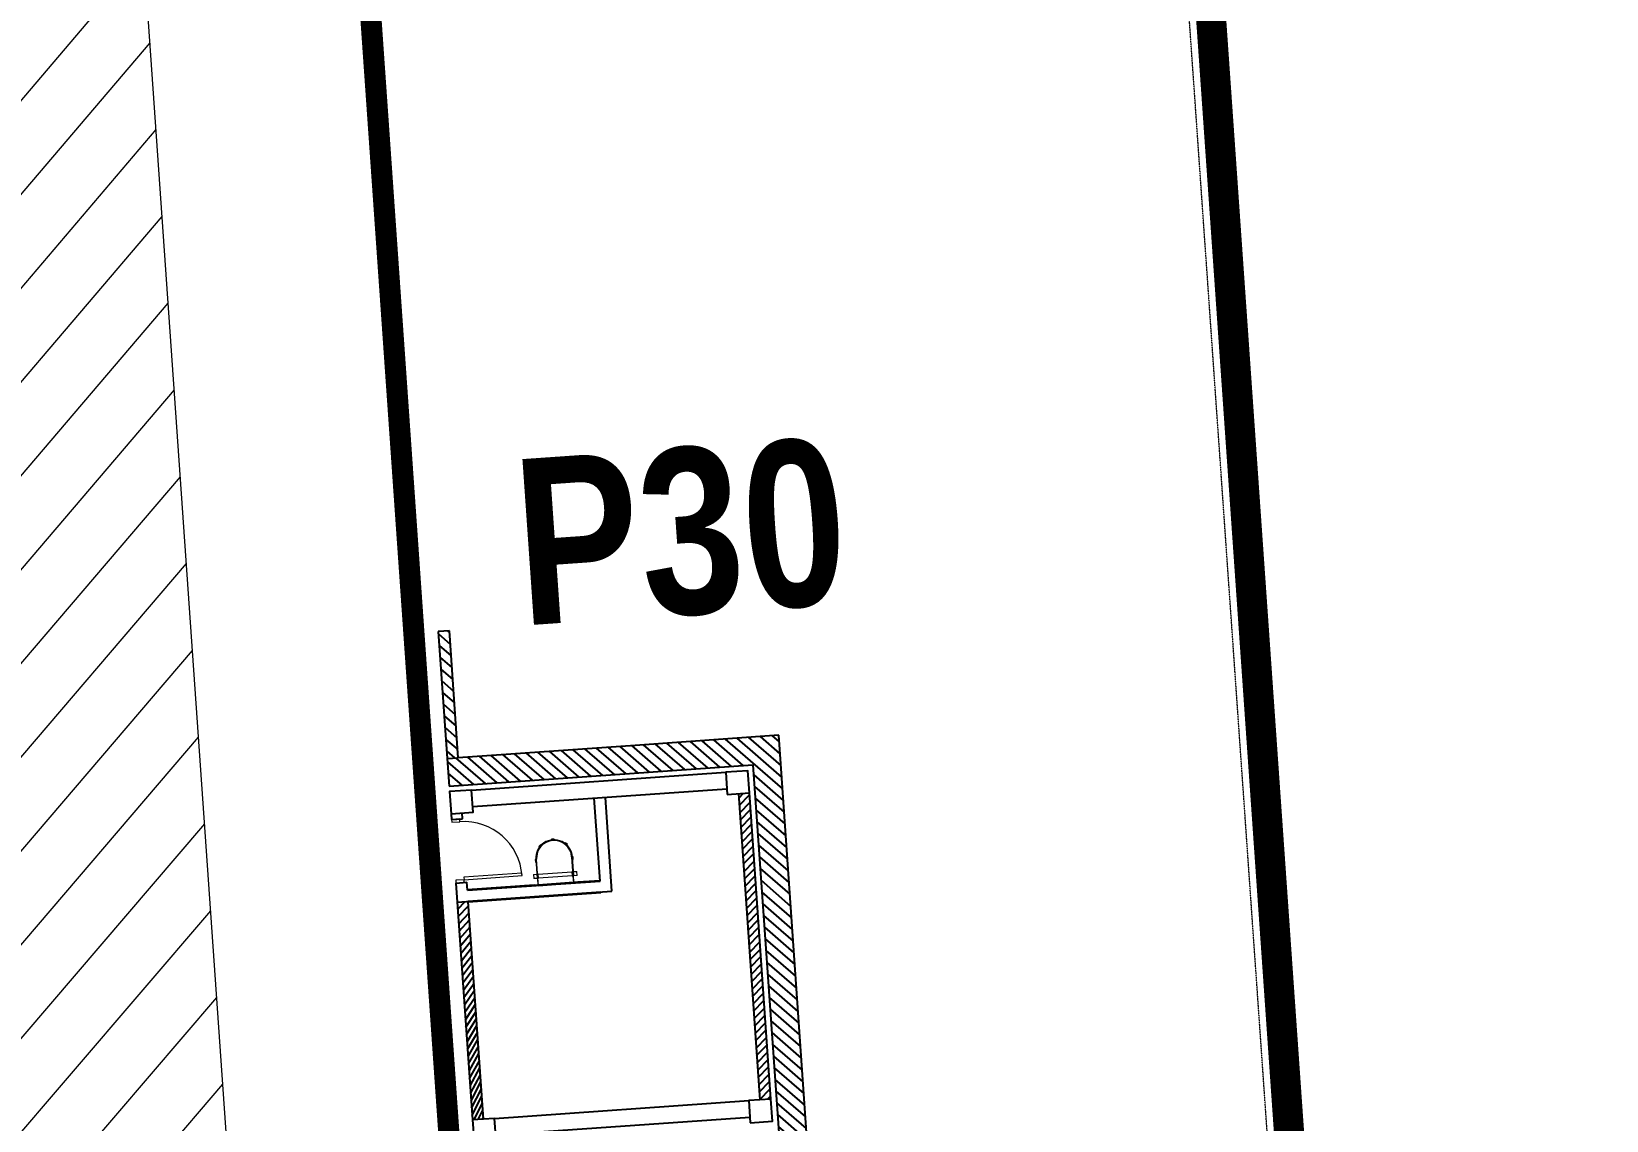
# Model space of a CAD drawing. Header units: millimetres. Extents: x 306 to 836129804, y -168137 to 818603917.
# Drawn here: x 834619946 to 834648386, y 818021977 to 818041644 of the extents above; entities that cross this region are included whole.
import ezdxf

# ---------------------------------------------------------------- set-up
doc = ezdxf.new("R2010")
doc.units = ezdxf.units.MM
doc.header["$LTSCALE"] = 3
for name, pattern in [('ACAD_ISO03W100', [30, 12, -18]), ('B0701', [2.34375, 1.5625, -0.78125]), ('CENTER', [2, 1.25, -0.25, 0.25, -0.25]), ('DASHED', [0.75, 0.5, -0.25])]:
    doc.linetypes.add(name, pattern=pattern)
for name, color, linetype in [('22INWA-a', 6, 'CENTER'), ('_P30', 251, 'Continuous'), ('_PARCEL BOUNDARY', 10, 'DASHED')]:
    doc.layers.add(name, color=color, linetype=linetype)
for name, color, linetype, lineweight in [('Eva-New', 1, 'ACAD_ISO03W100', 18), ('Q-SPCQ', 7, 'Continuous', 13), ('UAJ-00ANNO-t', 7, 'Continuous', 5), ('UAJ-22INWA-bw', 251, 'Continuous', 35), ('UAJ-28STRU-y', 251, 'B0701', 9), ('UAJ_32INFR', 251, 'Continuous', 9)]:
    doc.layers.add(name, color=color, linetype=linetype, lineweight=lineweight)
doc.styles.add('_BOLD', font='arialbd.ttf', dxfattribs={"width": 0.8})

# ---------------------------------------------------------------- blocks, each defined once
blk = doc.blocks.new('PB1')
at = {"layer": '_PARCEL BOUNDARY', "ltscale": 5, "const_width": 382.5, "flags": 128}
blk.add_lwpolyline([(834579180.0000008, 817441477.0994015), (834578344.0000008, 817453448.0992794), (834623997.0000008, 817456639.0992794), (834629227.0000008, 817381823.0992794), (834583575.0000008, 817378615.0994015)], close=True, dxfattribs=at)
blk = doc.blocks.new('M_Door-Passage-Single-Flush - ARC 1050 x 2100mm-1852083-_11_000 mPD')
at = {"layer": 'UAJ_32INFR', "lineweight": 18}
for p, q in [((524.999999999996, 1131.350000000002), (479.999999999996, 1131.350000000002)), ((479.999999999996, 1131.350000000002), (479.9999999999976, 81.35000000000167)), ((524.9999999999976, 81.35000000000167), (524.999999999996, 1131.350000000002)), ((479.9999999999976, 81.35000000000167), (524.9999999999976, 81.35000000000167))]:
    blk.add_line(p, q, dxfattribs=at)
at = {"layer": 'UAJ_32INFR'}
for p, q in [((-525.0000000000028, 81.35000000000227), (-575.0000000000025, 81.35000000000227)), ((-575.0000000000025, 81.35000000000227), (-575.0000000000025, -68.64999999999768)), ((-525.0000000000028, -68.64999999999768), (-525.0000000000028, 81.35000000000227)), ((524.999999999997, 81.35000000000227), (524.999999999997, -68.64999999999768)), ((574.999999999997, 81.35000000000227), (524.999999999997, 81.35000000000227)), ((574.999999999997, -68.64999999999768), (574.999999999997, 81.35000000000227)), ((-575.0000000000025, -68.64999999999768), (-525.0000000000028, -68.64999999999768)), ((524.999999999997, -68.64999999999768), (574.999999999997, -68.64999999999768))]:
    blk.add_line(p, q, dxfattribs=at)
blk.add_arc((524.9999999999976, 81.35000000000167), 1049.999999999999, 89.9999999999997, 179.9999999999997, dxfattribs=at)
blk = doc.blocks.new('Ladder-Wall-Mounted-with_Cage - 5000mm-1898260-_11_000 mPD')
at = {"layer": 'Q-SPCQ'}
for p, q in [((-222.8782220812523, 882.1158819958251), (-258.7992465655288, 846.1948575115482)), ((-249.8189904444596, 837.2146013904792), (-213.8979659601832, 873.1356258747561)), ((-213.8979659601832, 873.1356258747561), (-222.8782220812523, 882.1158819958251)), ((24.68113019323707, 963.6162742316604), (-26.11886980676296, 963.6162742316604)), ((-26.11886980676296, 963.6162742316604), (-26.11886980676296, 950.9162742316604)), ((-26.11886980676296, 950.9162742316604), (24.68113019323707, 950.9162742316604)), ((24.68113019323707, 950.9162742316604), (24.68113019323707, 963.6162742316604)), ((222.8782220812474, 882.1158819958251), (213.8979659601783, 873.1356258747561)), ((213.8979659601783, 873.1356258747561), (249.8189904444548, 837.2146013904792)), ((258.7992465655238, 846.1948575115482), (222.8782220812474, 882.1158819958251)), ((-342.8999999999996, 622.3000000000014), (-342.8999999999996, 571.5000000000015)), ((-330.1999999999997, 622.3000000000014), (-342.8999999999996, 622.3000000000014)), ((-342.8999999999996, 571.5000000000015), (-330.1999999999997, 571.5000000000015)), ((-330.1999999999997, 571.5000000000015), (-330.1999999999997, 622.3000000000014)), ((-330.1999999999996, 622.300000000002), (-330.1999999999997, 276.9999999999999)), ((-317.4999999999996, 276.9999999999999), (-317.4999999999996, 622.2999999999997)), ((-258.7992465655288, 846.1948575115482), (-249.8189904444596, 837.2146013904792)), ((249.8189904444548, 837.2146013904792), (258.7992465655238, 846.1948575115482)), ((317.5000000000004, 622.3000000000029), (317.5000000000004, 276.9999999999999)), ((330.1999999999971, 622.3000000000014), (330.1999999999971, 571.5000000000015)), ((342.8999999999961, 622.3000000000014), (330.1999999999971, 622.3000000000014)), ((330.2000000000004, 276.9999999999999), (330.2000000000004, 622.300000000002)), ((330.1999999999971, 571.5000000000015), (342.8999999999961, 571.5000000000015)), ((342.8999999999961, 571.5000000000015), (342.8999999999961, 622.3000000000014)), ((-393.7000000007811, 353.199999999976), (-393.7000000007811, 276.999999999976)), ((-393.7000000000015, 353.2), (-387.3500000000016, 353.2)), ((-387.3500000000016, 353.2), (-330.1999999999987, 353.2)), ((-304.8000000000007, 353.2), (-317.4999999999994, 353.2)), ((-317.4999999999994, 353.2), (-317.4999999999994, 276.9999999999999)), ((-304.8000000000007, 276.9999999999999), (-304.8000000000007, 353.2)), ((-304.7999999999994, 353.2000000000014), (304.8000000000011, 353.1999999999986)), ((317.4999999999992, 353.2), (304.8, 353.2)), ((304.8, 353.2), (304.8, 276.9999999999999)), ((317.4999999999992, 276.9999999999999), (317.4999999999992, 353.2)), ((330.2000000000061, 353.2), (387.3499999999953, 353.2)), ((387.3499999999952, 353.2), (393.6999999999953, 353.2)), ((393.6999999992175, 276.999999999976), (393.6999999992175, 353.199999999976)), ((-387.3500000000015, 276.9999999999999), (-393.7000000000015, 276.9999999999999)), ((-327.0250000000016, 159.5249999999999), (-393.7000000000016, 159.5249999999997)), ((-393.7000000000016, 159.5249999999997), (-393.7000000000016, 149.9999999999997)), ((-393.7000000000016, 149.9999999999997), (-317.5000000000016, 149.9999999999999)), ((-330.1999999999987, 276.9999999999999), (-387.3500000000016, 276.9999999999999)), ((-330.1999999999997, 276.9999999999999), (-317.4999999999996, 276.9999999999999)), ((-327.0250000000018, 276.9999999999999), (-327.0250000000016, 159.5249999999999)), ((-317.5000000000016, 149.9999999999999), (-317.5000000000016, 276.9999999999989)), ((-317.4999999999994, 276.9999999999999), (-304.8000000000007, 276.9999999999999)), ((304.8000000000008, 276.9999999999985), (-304.7999999999997, 277.0000000000014)), ((304.8, 276.9999999999999), (317.4999999999992, 276.9999999999999)), ((317.499999999997, 276.9999999999989), (317.499999999997, 149.9999999999999)), ((317.5000000000004, 276.9999999999999), (330.2000000000004, 276.9999999999999)), ((317.499999999997, 149.9999999999999), (393.699999999997, 149.9999999999997)), ((327.0249999999971, 159.5249999999999), (327.0249999999972, 276.9999999999999)), ((393.699999999997, 159.5249999999997), (327.0249999999971, 159.5249999999999)), ((387.3499999999953, 276.9999999999999), (330.2000000000082, 276.9999999999999)), ((393.6999999999953, 276.9999999999999), (387.3499999999953, 276.9999999999999)), ((393.699999999997, 149.9999999999997), (393.699999999997, 159.5249999999997))]:
    blk.add_line(p, q, dxfattribs=at)
for centre, radius, start, end in [((3.722355756963225e-13, 622.300000000002), 330.2000000000003, 359.9999999999996, 179.9999999999999), ((4.39914771277472e-13, 622.300000000001), 317.4999999999997, 7.69694232914171e-13, 180)]:
    blk.add_arc(centre, radius, start, end, dxfattribs=at)
blk = doc.blocks.new('3A35X-MAGP-P-ADR-L00-L1')
at = {"layer": '_P30', "ltscale": 0.5}
h = blk.add_hatch(dxfattribs=at)
h.set_pattern_fill('LINE', color=256, scale=500)
h.set_pattern_definition([(3.998908524941723, (0, 0), (-4.35859189390224, 62.34783618300163), [])])
h.paths.add_polyline_path([(834623881.5471535, 818071698.8028206), (834632091.8334566, 817954254.086951), (834632241.4682937, 817954264.5471406), (834624031.1819599, 818071709.2634411)])
at = {"layer": '_P30'}
h = blk.add_hatch(dxfattribs=at)
h.set_pattern_fill('FP_1', color=256, scale=0.9999999999999998, angle=3.998908527009595, style=0, pattern_type=2)
h.set_pattern_definition([(138.9989085270095, (835227351.7091924, 818087731.8573092), (-98.41101089040741, -113.2045623441392), [])])
h.paths.add_polyline_path([(834630579.321444, 817986644.5858169), (834630418.9252626, 817988938.9861878), (834630219.4121867, 817988925.0386944), (834630379.8083692, 817986630.6383234)])
h.paths.add_polyline_path([(834627651.3631467, 818028527.8060477), (834627490.9669645, 818030822.2064184), (834627291.4538884, 818030808.2589247), (834627451.8500707, 818028513.8585534)])
h = blk.add_hatch(dxfattribs=at)
h.set_pattern_fill('FP_1', color=256, scale=0.9999999999999998, angle=3.998908527009595, style=0, pattern_type=2)
h.set_pattern_definition([(138.9989085270095, (835227128.549287, 818090924.0665213), (-98.41101089040741, -113.2045623441392), [])])
h.paths.add_polyline_path([(834633437.2423443, 818028932.2833757), (834627451.8500705, 818028513.8585534), (834627486.7188059, 818028015.0758646), (834632973.3283905, 818028398.6319503), (834635671.153036, 817989807.3774713), (834630184.5434517, 817989423.821383), (834630219.4121867, 817988925.0386944), (834632041.9932996, 817989052.451091), (834636204.8044605, 817989343.4635168)])
h = blk.add_hatch(dxfattribs=at)
h.set_pattern_fill('ANSI31', color=256, scale=29.99999999999999, angle=3.999289586936781)
h.set_pattern_definition([(48.99928958693678, (59212285.47902381, -56217592.13136587), (-71.8853126989266, 62.49051382552022), [])])
h.paths.add_polyline_path([(834633095.5022635, 818022349.7044384), (834633295.0152472, 818022363.6532593), (834632908.4432417, 818027892.8756998), (834632708.9302584, 818027878.9268788)])
h = blk.add_hatch(dxfattribs=at)
h.set_pattern_fill('ANSI31', color=256, scale=29.99999999999999, angle=3.999289586936781)
h.set_pattern_definition([(48.99928958693678, (59207209.73203349, -56219550.90457547), (-71.8853126989266, 62.49051382552022), [])])
h.paths.add_polyline_path([(834627908.164705, 818021987.0350934), (834628107.6776876, 818022000.9839144), (834627832.6962504, 818025934.1024903), (834627633.1832681, 818025920.1536694)])
at = {"layer": '_P30', "lineweight": 25}
for p, q in [((834627490.9669645, 818030822.2064184), (834627291.4538884, 818030808.2589247)), ((834627291.4538884, 818030808.2589247), (834627451.8500707, 818028513.8585534)), ((834627651.3631467, 818028527.8060477), (834627490.9669645, 818030822.2064184)), ((834630843.5723591, 818028750.965953), (834627651.3631467, 818028527.8060477)), ((834633437.2423444, 818028932.2833756), (834630843.572359, 818028750.9659529)), ((834636204.8044606, 817989343.4635166), (834633437.2423444, 818028932.2833756)), ((834627451.8500707, 818028513.8585534), (834627651.3631467, 818028527.8060477)), ((834627451.8500707, 818028513.8585534), (834627486.7188059, 818028015.0758644)), ((834627486.7188059, 818028015.0758644), (834632973.3283905, 818028398.6319503)), ((834632973.3283905, 818028398.6319503), (834635671.153036, 817989807.3774712))]:
    blk.add_line(p, q, dxfattribs=at)
at = {"layer": '_P30'}
for p, q in [((834627892.7210231, 818027943.181142), (834632481.5196328, 818028264.0040241)), ((834627913.6442544, 818027643.9116664), (834632502.4428643, 818027964.7345496)), ((834632708.9302583, 818027878.9268788), (834633095.5022635, 818022349.7044384)), ((834633295.0152471, 818022363.6532593), (834632908.4432417, 818027892.8756998)), ((834630212.9032261, 818026301.0013252), (834630108.2870688, 818027797.3486978)), ((834630426.3650308, 818026115.437163), (834630307.8000525, 818027811.2975188)), ((834627521.5927001, 818027516.2575331), (834627528.915831, 818027411.5132176)), ((834627528.9158306, 818027411.5132172), (834627728.4288145, 818027425.4620389)), ((834627728.4288145, 818027425.4620389), (834627721.1056828, 818027530.206354)), ((834627609.1215518, 818026264.3135647), (834627808.6345352, 818026278.2623852)), ((834627609.121552, 818026264.3135647), (834627908.1647049, 818021987.0350933)), ((834627818.7474304, 818026133.6154737), (834627808.6345352, 818026278.2623852)), ((834627818.7474304, 818026133.6154737), (834630212.9032261, 818026301.0013252)), ((834627633.1832677, 818025920.1536692), (834630426.3650308, 818026115.437163)), ((834628107.6776876, 818022000.9839143), (834627832.6962503, 818025934.1024905)), ((834628307.1906713, 818022014.932735), (834632895.9892814, 818022335.7556173)), ((834628328.1139033, 818021715.6632601), (834632916.9125124, 818022036.4861434))]:
    blk.add_line(p, q, dxfattribs=at)
at = {"layer": '_P30', "lineweight": 35}
for p, q in [((834629022.1099875, 818026217.7477866), (834627818.7474302, 818026133.6154737)), ((834629731.5781544, 818026267.3497938), (834629098.1244335, 818026223.0622872)), ((834630212.903226, 818026301.001325), (834629807.5926003, 818026272.6642945)), ((834627832.6962516, 818025934.1024905), (834630226.8520485, 818026101.4883428))]:
    blk.add_line(p, q, dxfattribs=at)
at = {"layer": '_P30'}
blk.add_lwpolyline([(834623881.5471535, 818071698.8028206), (834632091.8334566, 817954254.086951), (834632241.4682937, 817954264.5471406), (834624031.1819599, 818071709.2634411), (834623881.5471536, 818071698.8028206)], dxfattribs=at)
for points in [[(834632509.417275, 818027864.978058), (834632908.4432415, 818027892.8756999), (834632880.545599, 818028291.9016656), (834632481.5196328, 818028264.0040241)], [(834627521.5926993, 818027516.257533), (834627920.618665, 818027544.1551749), (834627892.721023, 818027943.1811421), (834627493.6950574, 818027915.2834996)], [(834632923.886923, 818021936.7296517), (834633322.9128891, 818021964.6272938), (834633295.0152472, 818022363.6532593), (834632895.9892817, 818022335.7556173)], [(834627936.0623472, 818021588.0091267), (834628335.0883137, 818021615.9067689), (834628307.1906714, 818022014.9327353), (834627908.164705, 818021987.0350934)]]:
    blk.add_lwpolyline(points, close=True, dxfattribs=at)
for name, p, rotation in [('M_Door-Passage-Single-Flush - ARC 1050 x 2100mm-1852083-_11_000 mPD', (834627637.5015225, 818026842.7013234), 273.9992895869366), ('Ladder-Wall-Mounted-with_Cage - 5000mm-1898260-_11_000 mPD', (834629425.3129098, 818026095.5713046), 3.99928958693678)]:
    blk.add_blockref(name, p, dxfattribs=dict(at, rotation=rotation))

msp = doc.modelspace()

# ---------------------------------------------------------------- hatches: boundary and pattern name
at = {"layer": 'Eva-New', "linetype": 'Continuous', "ltscale": 0.01}
h = msp.add_hatch(dxfattribs=at)
h.set_pattern_fill('ANSI31', color=8, scale=350, angle=4)
h.set_pattern_definition([(49, (0, 0), (-838.6710210225554, 729.0455959657013), [])])
edge = h.paths.add_edge_path()
edge.add_arc((834611513.5385946, 818068145.3264505), 14099.99999968531, 55.19002574308559, 154.5596091027724)
edge.add_line((834598780.7776825, 818074202.2893481), (834595240.3911003, 818066761.4558462))
edge.add_arc((834589822.417787, 818069339.3552195), 6000.000000233124, 273.9989064334658, 334.5546563119141, ccw=False)
edge.add_line((834590240.8423903, 818063353.9629304), (834585554.5350056, 818063026.3542768))
edge.add_arc((834584989.6617913, 818071106.6338656), 8099.999998867221, 264.220048196886, 273.9989064322582, ccw=False)
edge.add_line((834584173.925572, 818063047.8142), (834580415.7397891, 818063428.2282544))
edge.add_arc((834579106.5335116, 818050494.3201492), 12999.99999816069, 84.2200481985661, 93.99077919798958)
edge.add_line((834578201.7864021, 818063462.7985727), (834574221.9197499, 818063185.1428037))
edge.add_arc((834573731.4752913, 818070170.6889209), 7002.741628984699, 184.518270925359, 274.0160585979712, ccw=False)
edge.add_arc((834553791.0620614, 818068592.8452796), 13000.0000005708, 4.527501078735133, 25.16518805878682)
edge.add_line((834565557.174624, 818074120.828201), (834563375.7160238, 818078763.9842684))
edge.add_arc((834569692.9588658, 818081779.3520507), 6999.999999030279, 186.261998653722, 205.5162346975632, ccw=False)
edge.add_line((834562734.724241, 818081015.8267443), (834561851.4163579, 818093822.5155479))
edge.add_arc((834568795.7761757, 818094576.8707228), 6985.211880096444, 103.79340942041148, 186.1996435070692, ccw=False)
edge.add_line((834567130.3497419, 818101360.6410463), (834607738.9713905, 818104323.6446342))
edge.add_arc((834606780.3295362, 818117304.0183489), 13015.72495013958, 274.223807264846, 392.8596289379157)
edge.add_arc((834623587.3262396, 818128173.8785237), 6999.999999836902, 183.9989136523716, 212.9539425140163, ccw=False)
edge.add_line((834616604.3686309, 818127685.7156067), (834614554.4666462, 818157541.1841724))
edge.add_line((834614554.4666462, 818157541.1841724), (834608569.0701823, 818157122.7809477))
edge.add_line((834608569.0701823, 818157122.7809477), (834610618.9763948, 818127267.2902491))
edge.add_arc((834623587.3262378, 818128173.8785231), 12999.99999806346, 183.9989136508734, 212.8579348742854)
edge.add_arc((834606785.1724918, 818117301.6086594), 7012.974383020965, -85.87050168941721, 32.994913872568816, ccw=False)
edge.add_line((834607290.1835088, 818110306.8410742), (834542916.4285616, 818105772.5570611))
edge.add_line((834542916.4285616, 818105772.5570611), (834543332.168679, 818099784.931535))
edge.add_line((834543332.168679, 818099784.931535), (834548339.9487058, 818100139.6961751))
edge.add_arc((834548849.6206386, 818093135.5706489), 7022.644791367745, 1.917894415990986, 94.16192873604791, ccw=False)
edge.add_line((834555868.3314306, 818093370.5997602), (834556822.6031799, 818079614.5109141))
edge.add_arc((834565030.3921052, 818080333.9384184), 8239.258156901009, 185.0092761133849, 211.2767633085009)
edge.add_line((834557988.549832, 818076056.3418531), (834560014.6381451, 818071842.7746612))
edge.add_arc((834553704.8687762, 818068780.019501), 7013.81912084653, -83.41200971856142, 25.89188562423311, ccw=False)
edge.add_line((834554509.5567249, 818061812.5137804), (834511331.2743995, 818058806.1397856))
edge.add_arc((834510845.0625758, 818065789.233517), 6999.999999933733, 141.8798806352492, 273.9829049167347, ccw=False)
edge.add_arc((834495100.3448526, 818078140.8887452), 13011.48484009153, 321.889271565979, 363.9966433354928)
edge.add_line((834508080.187521, 818079047.7636253), (834507303.147802, 818090245.0026575))
edge.add_arc((834514286.1054543, 818090733.1649512), 6999.999999943095, 94.21783473311712, 183.9989085377374, ccw=False)
edge.add_line((834513771.2650272, 818097714.206373), (834514324.2611847, 818097754.9889383))
edge.add_line((834514324.2611847, 818097754.9889383), (834515094.2032907, 818097812.2750338))
edge.add_arc((834515888.7804214, 818090839.1162039), 7018.283043878132, 4.391191596629085, 96.50069787772958, ccw=False)
edge.add_line((834522886.4615402, 818091376.4762715), (834523318.1003574, 818085091.4654405))
edge.add_line((834523318.1003574, 818085091.4654405), (834529307.3396509, 818085510.1591995))
edge.add_line((834529307.3396509, 818085510.1591995), (834528870.5492542, 818091758.2633296))
edge.add_arc((834535853.5069062, 818092246.4256233), 6999.999999586337, 93.99890853307471, 183.9989085379415, ccw=False)
edge.add_line((834535365.3446131, 818099229.3832753), (834540639.8020831, 818099596.5330453))
edge.add_line((834540639.8020831, 818099596.5330453), (834540220.7704337, 818105616.323317))
edge.add_line((834540220.7704337, 818105616.323317), (834513376.0995728, 818103738.6078113))
edge.add_arc((834514284.2614373, 818090770.3680685), 13000.00000003277, 94.00586599802176, 183.991117880833)
edge.add_line((834501315.7883602, 818089865.5443004), (834502093.999344, 818078618.6765761))
edge.add_arc((834495110.6965383, 818078135.4768907), 7000.000000828009, -66.13857842422561, 3.9581909098961887, ccw=False)
edge.add_arc((834495110.6965395, 818078135.4768903), 6999.999999981786, 273.99870041279297, 293.8614215680351, ccw=False)
edge.add_line((834495598.8334678, 818071152.5174648), (834484038.0252761, 818070344.3705096))
edge.add_arc((834484944.5652856, 818057376.0172908), 12999.99999985473, 3.998699986240524, 93.99870041178127, ccw=False)
edge.add_line((834497912.918511, 818058282.557204), (834498850.7850932, 818044866.0656179))
edge.add_arc((834505832.5325971, 818045382.0451274), 7000.788031506466, 153.5175844556254, 184.2267069343446, ccw=False)
edge.add_arc((834505831.7802428, 818045382.3021698), 7000.000000506094, 93.9907792036035, 153.5167215738451, ccw=False)
edge.add_line((834505344.6087215, 818052365.3290147), (834578107.7560652, 818057441.656797))
edge.add_arc((834579012.5031768, 818044473.1783768), 12999.99999509848, 84.22004763743712, 93.99077920788699, ccw=False)
edge.add_line((834580321.7095807, 818057407.0864662), (834583663.296837, 818057068.8416442))
edge.add_arc((834584972.5032473, 818070002.7497832), 13000.00004509936, 264.2200476312211, 273.9989064308502)
edge.add_line((834585879.0898904, 818057034.399779), (834609493.5669917, 818058685.2319609))
edge.add_arc((834609981.7373167, 818051702.1557314), 7000.118848462731, -19.364931974248975, 93.99890643048622, ccw=False)
edge.add_arc((834628850.3650681, 818045070.4409646), 13000.00000042529, 160.6350680240969, 183.9989064535735)
edge.add_line((834615882.0151088, 818044163.8543195), (834619634.348526, 817990488.2644923))
edge.add_arc((834610656.2600935, 817989860.627584), 8999.999999519287, -86.01194112060227, 3.998906454734822, ccw=False)
edge.add_line((834611282.1972058, 817980882.4204844), (834602812.2813497, 817980291.9201078))
edge.add_line((834602812.2813497, 817980291.9201078), (834603230.7061716, 817974306.527834))
edge.add_line((834603230.7061716, 817974306.527834), (834611717.6719617, 817974898.2168859))
edge.add_arc((834612343.6090722, 817965920.0097858), 8999.999999977357, 3.8734655887747067, 93.98805886777768, ccw=False)
edge.add_line((834621323.0501077, 817966527.9889727), (834621688.4984579, 817961112.7419763))
edge.add_line((834621688.4984579, 817961112.7419763), (834627673.3989117, 817961529.9934386))
edge.add_line((834627673.3989117, 817961529.9934386), (834621867.801321, 818044576.6440177))
edge.add_arc((834628850.6858916, 818045064.8011855), 6999.926738671702, 160.627157224399, 183.9989083996896, ccw=False)
edge.add_arc((834609980.9204334, 818051699.8431354), 13002.36888268257, 340.6271572335476, 454.0111039654658)
edge.add_line((834609071.4073162, 818064670.3628802), (834607456.5171404, 818064557.3573512))
edge.add_arc((834607170.3486158, 818068550.9500543), 4003.832551789663, 155.6211224779758, 274.0986331619272, ccw=False)
edge.add_line((834603523.5142193, 818070203.6066998), (834604195.8682836, 818071618.3222857))
edge.add_arc((834611513.5386757, 818068145.3264558), 8100.000000027051, 54.14039305783359, 154.6107958035704, ccw=False)
edge.add_arc((834623873.9558088, 818085245.9413723), 13000.02232763516, 234.1403928659832, 234.163197705768)
edge.add_line((834616262.7220054, 818074706.9802988), (834619562.6153525, 818079722.129262))

# ---------------------------------------------------------------- linework, layer by layer
at = {"layer": '22INWA-a', "ltscale": 2, "const_width": 500, "flags": 128}
msp.add_lwpolyline([(834645623.6869675, 817967959.8298992), (834644172.2057416, 817967858.3591783), (834645623.6869675, 817967959.8298992), (834648121.0199271, 817931878.0378461), (834646732.9119703, 817931602.6841583), (834552249.9020534, 817919488.4926492), (834509653.719406, 817903226.8796499), (834493650.5402416, 818132199.4721122), (834495221.4466506, 818132309.2531987), (834492443.3530575, 818172005.4249322), (834498761.0000008, 818180933.000002, 0.1039453279364779), (834533697.0000086, 818164790.9999983, 0.0281485251874361), (834560518.0000027, 818159716.0000006), (834570883.0000095, 818156559.9999988, 0.01218113012787053), (834580152.0000002, 818154030, 0.0118168953345502), (834589679.9999993, 818153626.0000007, 0.01895900772234266), (834627610.0000029, 818154459.9999995), (834630540.0000026, 818155389.0000011), (834633307.5130115, 818155581.3607701), (834636812.9937819, 818105509.8540434), (834642798.3436269, 818105928.8853481), (834646290.2711654, 818056050.9699742), (834640304.3231351, 818055631.8967907), (834643398.1701388, 818011440.063687), (834641154.3077285, 818011282.972015), (834643400.0372874, 817979197.1576313), (834644172.2057416, 817967858.3591783)], format="xyb", close=True, dxfattribs=at)
at = {"layer": 'Eva-New', "linetype": 'Continuous', "ltscale": 0.01}
msp.add_lwpolyline([(834627673.3989117, 817961529.9934386), (834621867.801321, 818044576.6440177, -0.1023334916528332), (834622247.0950699, 818047386.7750454, 0.5394802876780287), (834609071.4073162, 818064670.3628802), (834607456.5171404, 818064557.3573512, -0.5685264983040815), (834603523.5142193, 818070203.6066998), (834604195.8682836, 818071618.3222857, -0.4688088803647279)], format="xyb", dxfattribs=at)
at = {"layer": 'UAJ-22INWA-bw', "ltscale": 0.5}
for points in [[(834640871.582629, 818011499.9970416), (834643115.5121652, 818011656.8649287), (834640026.143026, 818055849.0112977)], [(834641138.408514, 818011268.040077), (834643382.337873, 818011424.9079517), (834640292.9687338, 818055617.0543202)]]:
    msp.add_lwpolyline(points, dxfattribs=at)
at = {"layer": 'UAJ-28STRU-y'}
msp.add_lwpolyline([(834640711.7240052, 818011639.0906779), (834642955.5201279, 818011795.9492383), (834639866.1509887, 818055988.0956075)], dxfattribs=at)

# ---------------------------------------------------------------- block references
at = {"rotation": 0.001091446304688521}
msp.add_blockref('3A35X-MAGP-P-ADR-L00-L1', (15583.57958242297, -15898.08416011184), dxfattribs=at)
msp.add_blockref('PB1', (-0.5600396394729614, 614971.3320208788))

# ---------------------------------------------------------------- texts
at = {"layer": 'UAJ-00ANNO-t', "style": '_BOLD', "width": 0.8}
msp.add_text('P30', height=3000, rotation=3.978977045274604, dxfattribs=at).set_placement((834628794.8648611, 818030913.3588789))

doc.saveas('drawing.dxf')
